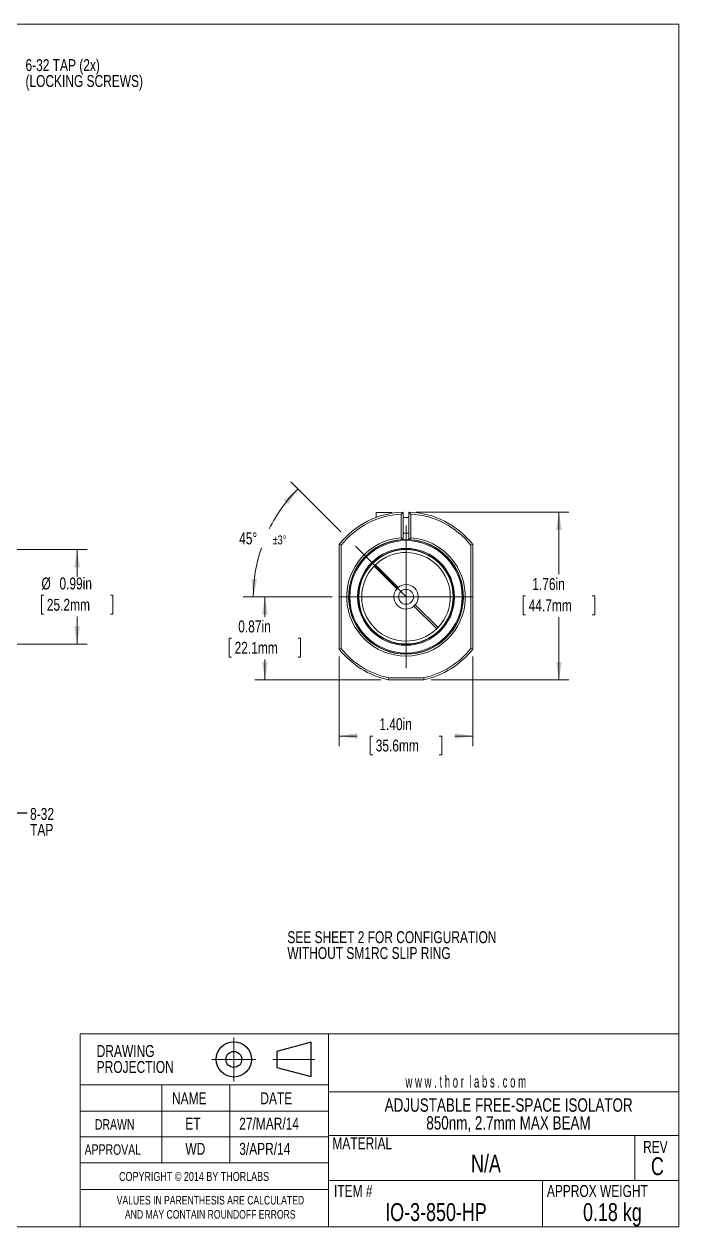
# Model space of a CAD drawing. Header units: inches. Extents: x 0.1 to 10.9, y 0 to 8.5.
# Drawn here: x 6.36 to 10.94, y 0.04 to 8.45 of the extents above; entities that cross this region are included whole.
import ezdxf

# ---------------------------------------------------------------- set-up
doc = ezdxf.new("R2010")
doc.units = ezdxf.units.IN
doc.header["$MEASUREMENT"] = 0
doc.header["$PDSIZE"] = -1
doc.linetypes.add('CENTERX2', pattern=[0.8, 0.5, -0.1, 0.1, -0.1])
doc.styles.add('SLDTEXTSTYLE0', font='TXT', dxfattribs={"width": 0.75})
doc.styles.add('SLDTEXTSTYLE1', font='TXT', dxfattribs={"width": 0.6})
doc.dimstyles.new('SLDDIMSTYLE0', dxfattribs={"dimtxt": 0.083333, "dimasz": 0.125, "dimexe": 0, "dimexo": 0.0625, "dimgap": 0.020833, "dimtad": 0, "dimtih": 1, "dimtoh": 1, "dimlfac": 1.5, "dimrnd": 1e-09, "dimzin": 4, "dimdsep": 46, "dimtxsty": 'SLDTEXTSTYLE0', "dimsah": 1, "dimcen": 0.09, "dimadec": 0, "dimazin": 1, "dimtfac": 1, "dimtofl": 0, "dimtmove": 0, "dimatfit": 3, "dimfxl": 1, "dimfrac": 2, "dimtolj": 1, "dimtzin": 12, "dimarcsym": 0})
doc.dimstyles.new('SLDDIMSTYLE2', dxfattribs={"dimtxt": 0.083333, "dimasz": 0.125, "dimexe": 0, "dimexo": 0.0625, "dimgap": 0.020833, "dimtad": 0, "dimtih": 1, "dimtoh": 1, "dimlfac": 1.5, "dimrnd": 1e-09, "dimzin": 12, "dimdsep": 46, "dimtxsty": 'SLDTEXTSTYLE0', "dimsah": 1, "dimcen": 0.09, "dimadec": 0, "dimazin": 3, "dimtfac": 1, "dimtofl": 0, "dimtmove": 0, "dimatfit": 3, "dimfxl": 1, "dimfrac": 2, "dimtolj": 1, "dimtzin": 12, "dimarcsym": 0})
doc.dimstyles.new('SLDDIMSTYLE4', dxfattribs={"dimtxt": 0.083333, "dimasz": 0.125, "dimexe": 0, "dimexo": 0.0625, "dimgap": 0.020833, "dimtad": 0, "dimtih": 1, "dimtoh": 1, "dimdec": 4, "dimlfac": 1.5, "dimzin": 12, "dimdsep": 46, "dimtxsty": 'SLDTEXTSTYLE0', "dimsah": 1, "dimcen": 0.09, "dimadec": 0, "dimazin": 3, "dimtol": 1, "dimtp": 3, "dimtm": 3, "dimtfac": 1, "dimtdec": 0, "dimtofl": 0, "dimtmove": 0, "dimatfit": 3, "dimfxl": 1, "dimfrac": 2, "dimtolj": 1, "dimtzin": 12, "dimarcsym": 0})
doc.dimstyles.new('SLDDIMSTYLE5', dxfattribs={"dimtxt": 0, "dimasz": 0.125, "dimexe": 0, "dimexo": 0.0625, "dimgap": 0, "dimtad": 0, "dimtih": 1, "dimtoh": 1, "dimdec": 0, "dimrnd": 1e-09, "dimzin": 0, "dimdsep": 46, "dimtxsty": 'Standard', "dimsah": 1, "dimcen": 0.09, "dimadec": 0, "dimazin": 0, "dimtfac": 0.125, "dimtdec": 0, "dimtofl": 0, "dimtmove": 0, "dimatfit": 3, "dimfxl": 1, "dimfrac": 2, "dimtolj": 1, "dimtzin": 0, "dimarcsym": 0})

# ---------------------------------------------------------------- blocks, each defined once
blk = doc.blocks.new('Third Angle Projection Block')
at = {"color": 7, "linetype": 'CENTERX2', "lineweight": 0}
for p, q in [((3.995, 0.938), (3.995, 0.554)), ((3.803, 0.746), (4.187, 0.746)), ((4.336, 0.746), (4.703, 0.746))]:
    blk.add_line(p, q, dxfattribs=at)
at = {"color": 7, "linetype": 'Continuous', "lineweight": 30}
for p, q in [((4.67, 0.896), (4.37, 0.815)), ((4.67, 0.596), (4.67, 0.896)), ((4.37, 0.815), (4.37, 0.676)), ((4.37, 0.676), (4.67, 0.596))]:
    blk.add_line(p, q, dxfattribs=at)
for radius in [0.154, 0.0696]:
    blk.add_circle((3.995, 0.746), radius, dxfattribs=at)
at = {"color": 7, "linetype": 'Continuous', "lineweight": 0}
blk.add_point((3.995, 0.746), dxfattribs=at)
blk = doc.blocks.new('SW_NOTE_0')
at = {"color": 0, "linetype": 'Continuous', "lineweight": 0, "char_height": 0.083333, "attachment_point": 1, "style": 'SLDTEXTSTYLE0'}
for s, insert in [('SEE SHEET 2 FOR CONFIGURATION', (0, 0.1074)), ('WITHOUT SM1RC SLIP RING', (0, -0.0037))]:
    blk.add_mtext(s, dxfattribs=dict(at, insert=insert))
blk = doc.blocks.new('SW_NOTE_1')
at = {"color": 0, "linetype": 'Continuous', "lineweight": 0, "char_height": 0.06, "attachment_point": 2, "style": 'SLDTEXTSTYLE0'}
for s, insert in [('VALUES IN PARENTHESIS ARE CALCULATED', (0.7837, 0.0773)), ('AND MAY CONTAIN ROUNDOFF ERRORS', (0.7826, -0.022))]:
    blk.add_mtext(s, dxfattribs=dict(at, insert=insert))
blk = doc.blocks.new('SW_NOTE_2')
at = {"color": 0, "linetype": 'Continuous', "lineweight": 0, "char_height": 0.08333, "attachment_point": 1, "style": 'SLDTEXTSTYLE0'}
for s, insert in [('DRAWING', (0, 0.1074)), ('PROJECTION', (0, -0.0037))]:
    blk.add_mtext(s, dxfattribs=dict(at, insert=insert))
blk = doc.blocks.new('SW_NOTE_4')
at = {"color": 0, "linetype": 'Continuous', "lineweight": 0, "char_height": 0.09375, "attachment_point": 2, "style": 'SLDTEXTSTYLE0'}
for s, insert in [('ADJUSTABLE FREE-SPACE ISOLATOR', (1.0254, 0.1209)), ('850nm, 2.7mm MAX BEAM', (1.024, -0.0041))]:
    blk.add_mtext(s, dxfattribs=dict(at, insert=insert))
blk = doc.blocks.new('_D_3')
at = {"color": 7, "linetype": 'Continuous', "lineweight": 0}
for p, q in [((6.1829, 4.7751), (6.8046, 4.7751)), ((6.7346, 4.7751), (6.7346, 4.5824)), ((6.5016, 4.4544), (6.4847, 4.4544)), ((6.4847, 4.4544), (6.4847, 4.322)), ((6.9676, 4.4544), (6.9845, 4.4544)), ((6.9845, 4.4544), (6.9845, 4.322)), ((6.4847, 4.322), (6.5016, 4.322)), ((6.7346, 4.1124), (6.7346, 4.3051)), ((6.9845, 4.322), (6.9676, 4.322)), ((6.1829, 4.1124), (6.8046, 4.1124))]:
    blk.add_line(p, q, dxfattribs=at)
for points in [[(6.7346, 4.7751), (6.7146, 4.6501), (6.7546, 4.6501)], [(6.7346, 4.1124), (6.7546, 4.2374), (6.7146, 4.2374)]]:
    blk.add_solid(points, dxfattribs=at)
at = {"color": 7, "linetype": 'Continuous', "lineweight": 0, "char_height": 0.08333, "attachment_point": 1, "style": 'SLDTEXTSTYLE0'}
for s, insert in [('%%c', (6.4853, 4.5787, 0.0026)), ('0.99in', (6.611, 4.5787, 0.0026)), ('25.2mm', (6.5228, 4.4294, 0.0026))]:
    blk.add_mtext(s, dxfattribs=dict(at, insert=insert))
blk = doc.blocks.new('_D_7')
at = {"color": 7, "linetype": 'Continuous', "lineweight": 0}
for p, q in [((8.5805, 4.8987), (8.2304, 5.2487)), ((8.5187, 4.4437), (7.897, 4.4437))]:
    blk.add_line(p, q, dxfattribs=at)
for start, end in [(135, 153.5991), (161.29367, 180)]:
    blk.add_arc((9.0354, 4.4437), 1.0684, start, end, dxfattribs=at)
for points in [[(8.2799, 5.1992), (8.1819, 5.1191), (8.2118, 5.0925)], [(7.967, 4.4437), (7.9942, 4.5674), (7.9543, 4.5697)]]:
    blk.add_solid(points, dxfattribs=at)
at = {"color": 7, "linetype": 'Continuous', "lineweight": 0, "attachment_point": 1, "style": 'SLDTEXTSTYLE0'}
for s, insert, char_height in [('45°', (7.8681, 4.8938, 0.0026), 0.08333), ('±3°', (8.1033, 4.8731, 0.0026), 0.0625)]:
    blk.add_mtext(s, dxfattribs=dict(at, insert=insert, char_height=char_height))
blk = doc.blocks.new('_D_8')
at = {"color": 7, "linetype": 'Continuous', "lineweight": 0}
for p, q in [((8.5187, 4.4437), (7.9783, 4.4437)), ((8.0483, 4.4437), (8.0483, 4.3031)), ((7.8153, 4.1537), (7.7984, 4.1537)), ((7.7984, 4.1537), (7.7984, 4.0213)), ((8.2813, 4.1537), (8.2982, 4.1537)), ((8.2982, 4.1537), (8.2982, 4.0213)), ((7.7984, 4.0213), (7.8153, 4.0213)), ((8.0483, 3.8637), (8.0483, 4.0044)), ((8.2982, 4.0213), (8.2813, 4.0213)), ((8.8603, 3.8637), (7.9783, 3.8637))]:
    blk.add_line(p, q, dxfattribs=at)
for points in [[(8.0483, 4.4437), (8.0283, 4.3187), (8.0683, 4.3187)], [(8.0483, 3.8637), (8.0683, 3.9887), (8.0283, 3.9887)]]:
    blk.add_solid(points, dxfattribs=at)
at = {"color": 7, "linetype": 'Continuous', "lineweight": 0, "char_height": 0.08333, "attachment_point": 1, "style": 'SLDTEXTSTYLE0'}
for s, insert in [('0.87in', (7.8618, 4.2781, 0.0026)), ('22.1mm', (7.8364, 4.1288, 0.0026))]:
    blk.add_mtext(s, dxfattribs=dict(at, insert=insert))
blk = doc.blocks.new('_D_9')
at = {"color": 7, "linetype": 'Continuous', "lineweight": 0}
for p, q in [((8.5687, 4.0273), (8.5687, 3.4)), ((9.502, 4.0273), (9.502, 3.4)), ((8.5687, 3.47), (8.6945, 3.47)), ((8.8024, 3.47), (8.7855, 3.47)), ((8.7855, 3.47), (8.7855, 3.3376)), ((9.2684, 3.47), (9.2853, 3.47)), ((9.2853, 3.47), (9.2853, 3.3376)), ((9.502, 3.47), (9.3763, 3.47)), ((8.7855, 3.3376), (8.8024, 3.3376)), ((9.2853, 3.3376), (9.2684, 3.3376))]:
    blk.add_line(p, q, dxfattribs=at)
for points in [[(8.5687, 3.47), (8.6937, 3.45), (8.6937, 3.49)], [(9.502, 3.47), (9.377, 3.49), (9.377, 3.45)]]:
    blk.add_solid(points, dxfattribs=at)
at = {"color": 7, "linetype": 'Continuous', "lineweight": 0, "char_height": 0.08333, "attachment_point": 1, "style": 'SLDTEXTSTYLE0'}
for s, insert in [('1.40in', (8.8489, 3.5944, -0.8507)), ('35.6mm', (8.8235, 3.4451, -0.8507))]:
    blk.add_mtext(s, dxfattribs=dict(at, insert=insert))
blk = doc.blocks.new('_D_10')
at = {"color": 7, "linetype": 'Continuous', "lineweight": 0}
for p, q in [((9.1062, 5.0367), (10.1751, 5.0367)), ((10.1051, 5.0367), (10.1051, 4.5995)), ((9.8721, 4.4502), (9.8552, 4.4502)), ((9.8552, 4.4502), (9.8552, 4.3178)), ((10.3381, 4.4502), (10.355, 4.4502)), ((10.355, 4.4502), (10.355, 4.3178)), ((9.8552, 4.3178), (9.8721, 4.3178)), ((10.1051, 3.8637), (10.1051, 4.3009)), ((10.355, 4.3178), (10.3381, 4.3178)), ((9.2105, 3.8637), (10.1751, 3.8637))]:
    blk.add_line(p, q, dxfattribs=at)
for points in [[(10.1051, 5.0367), (10.0851, 4.9117), (10.1251, 4.9117)], [(10.1051, 3.8637), (10.1251, 3.9887), (10.0851, 3.9887)]]:
    blk.add_solid(points, dxfattribs=at)
at = {"color": 7, "linetype": 'Continuous', "lineweight": 0, "char_height": 0.08333, "attachment_point": 1, "style": 'SLDTEXTSTYLE0'}
for s, insert in [('1.76in', (9.9186, 4.5746, -0.8507)), ('44.7mm', (9.8932, 4.4252, -0.8507))]:
    blk.add_mtext(s, dxfattribs=dict(at, insert=insert))
blk = doc.blocks.new('SW_NOTE_5')
at = {"color": 0, "linetype": 'Continuous', "lineweight": 0, "char_height": 0.083333, "attachment_point": 1, "style": 'SLDTEXTSTYLE0'}
for s, insert in [('6-32 TAP (2x)', (0.0244, 0.0394)), ('(LOCKING SCREWS)', (0.0244, -0.0718))]:
    blk.add_mtext(s, dxfattribs=dict(at, insert=insert))
blk = doc.blocks.new('SW_NOTE_7')
at = {"color": 0, "linetype": 'Continuous', "lineweight": 0, "char_height": 0.08333, "attachment_point": 1, "style": 'SLDTEXTSTYLE0'}
for s, insert in [('8-32', (0.0201, 0.0345)), ('TAP', (0.0201, -0.0766))]:
    blk.add_mtext(s, dxfattribs=dict(at, insert=insert))

msp = doc.modelspace()

# ---------------------------------------------------------------- linework, layer by layer
at = {"color": 7, "linetype": 'Continuous', "lineweight": 0}
for p, q in [((0.062179, 8.450606), (10.944457, 8.450606)), ((10.944457, 0.035558), (10.944457, 8.450606)), ((8.935378, 5.033749), (8.826044, 5.033749)), ((8.826044, 4.998928), (8.826044, 5.033749)), ((8.935378, 5.028595), (8.935378, 5.033749)), ((9.001211, 5.022742), (9.014544, 5.036716)), ((9.001211, 4.85734), (9.001211, 5.022742)), ((9.014544, 5.036716), (9.014544, 4.844875)), ((9.056211, 4.998416), (9.014544, 4.998416)), ((9.069544, 5.022742), (9.056211, 5.036716)), ((9.056211, 4.844875), (9.056211, 5.036716)), ((9.069544, 5.022742), (9.069544, 4.85734)), ((9.014544, 4.889082), (9.056211, 4.889082)), ((8.568711, 4.810173), (8.582044, 4.805535)), ((8.568711, 4.077325), (8.568711, 4.810173)), ((8.582044, 4.805535), (8.582044, 4.081963)), ((9.001211, 4.85734), (9.014544, 4.844875)), ((9.069544, 4.85734), (9.056211, 4.844875)), ((9.488711, 4.805535), (9.502044, 4.810173)), ((9.488711, 4.081963), (9.488711, 4.805535)), ((9.502044, 4.810173), (9.502044, 4.077325)), ((9.061139, 4.775082), (9.009616, 4.775082)), ((8.81146, 4.658238), (8.811511, 4.658187)), ((8.811511, 4.658187), (8.970272, 4.499427)), ((8.820939, 4.667615), (8.820888, 4.667666)), ((8.9797, 4.508855), (8.820939, 4.667615)), ((8.971399, 4.4983), (8.970272, 4.499427)), ((8.9797, 4.508855), (8.980827, 4.507728)), ((9.091055, 4.378643), (9.089928, 4.37977)), ((9.091055, 4.378643), (9.249816, 4.219883)), ((9.099356, 4.389198), (9.100483, 4.388071)), ((9.259244, 4.229311), (9.100483, 4.388071)), ((9.249816, 4.219883), (9.249867, 4.219832)), ((9.259295, 4.22926), (9.259244, 4.229311)), ((8.568711, 4.077325), (8.582044, 4.081963)), ((9.502044, 4.077325), (9.488711, 4.081963)), ((8.9103, 3.863749), (8.911729, 3.877082)), ((8.911729, 3.877082), (9.159026, 3.877082)), ((9.160455, 3.863749), (9.159026, 3.877082)), ((9.160455, 3.863749), (8.9103, 3.863749)), ((10.944457, 1.38738), (10.944457, 1.969808)), ((6.757195, 0.297745), (6.757195, 1.38738)), ((6.757195, 1.38738), (8.49381, 1.38738)), ((8.49381, 1.38738), (8.49381, 0.035558)), ((8.49381, 1.38738), (10.944457, 1.38738)), ((6.757195, 0.48409), (6.757195, 1.030163)), ((6.757195, 0.035558), (6.757195, 1.030163)), ((8.49381, 1.030163), (6.757195, 1.030163)), ((7.328103, 1.030163), (7.328103, 0.48409)), ((7.803724, 1.030163), (7.803724, 0.48409)), ((8.49381, 0.980029), (10.944457, 0.980029)), ((8.49381, 0.845961), (6.757195, 0.845961)), ((8.49381, 0.675609), (10.944457, 0.675609)), ((10.63655, 0.675609), (10.63655, 0.359879)), ((8.49381, 0.666208), (6.757195, 0.666208)), ((8.49381, 0.48409), (6.757195, 0.48409)), ((6.757195, 0.48409), (6.757195, 0.297745)), ((8.49381, 0.359879), (10.944457, 0.359879)), ((9.99012, 0.359879), (9.99012, 0.035558)), ((6.757195, 0.297745), (8.49381, 0.297745)), ((10.944457, 0.035558), (0.062179, 0.035558))]:
    msp.add_line(p, q, dxfattribs=at)
at = {"color": 7, "linetype": 'CENTERX2', "lineweight": 0}
for q in [(9.035378, 5.033749), (8.615827, 4.863299), (8.568711, 4.443749), (9.035378, 3.863749), (9.502044, 4.443749)]:
    msp.add_line((9.035378, 4.443749), q, dxfattribs=at)
at = {"color": 7, "linetype": 'Continuous', "lineweight": 0}
for radius in [0.4, 0.393333, 0.339, 0.332333, 0.331333, 0.33, 0.052333]:
    msp.add_circle((9.035378, 4.443749), radius, dxfattribs=at)
for radius, start, end in [(0.593333, 92.0122036, 141.8611872), (0.58, 93.3771375, 141.4081489), (0.593333, 38.1388128, 87.9877964), (0.58, 38.5918511, 86.6228625), (0.415, 94.7224676, 85.2775324), (0.401667, 92.9731069, 87.0268931), (0.31, 316.2322623, 133.7677377), (0.31, 136.2322623, 313.7677377), (0.085667, 139.4633283, 310.5366717), (0.084078, 130.4521421, 139.5478579), (0.085667, 319.4633283, 130.5366717), (0.084078, 310.4521421, 319.5478579), (0.593333, 218.1388128, 257.8304567), (0.58, 218.5918511, 257.6908373), (0.58, 282.3091627, 321.4081489), (0.593333, 282.1695433, 321.8611872)]:
    msp.add_arc((9.035378, 4.443749), radius, start, end, dxfattribs=at)
for points, knots in [([(8.820888, 4.667666), (8.820498, 4.667276), (8.817356, 4.664133), (8.814213, 4.66099), (8.81146, 4.658238)], [0, 0, 0, 0, 0.12426227, 1, 1, 1, 1]), ([(9.249867, 4.219832), (9.252619, 4.222584), (9.255762, 4.225727), (9.258904, 4.228869), (9.259295, 4.22926)], [0, 0, 0, 0, 0.87573773, 1, 1, 1, 1])]:
    msp.add_open_spline(points, degree=3, knots=knots, dxfattribs=at)

# ---------------------------------------------------------------- block references
for name, p in [('SW_NOTE_5', (6.349311, 8.165646)), ('SW_NOTE_7', (6.385764, 2.931925)), ('SW_NOTE_0', (8.205365, 1.996916)), ('SW_NOTE_2', (6.871983, 1.200139)), ('SW_NOTE_4', (8.728102, 0.814421)), ('SW_NOTE_1', (6.883583, 0.175427))]:
    msp.add_blockref(name, p, dxfattribs=at)
at = {"color": 7, "linetype": 'Continuous', "xscale": 0.8, "yscale": 0.8, "zscale": 0.8}
msp.add_blockref('Third Angle Projection Block', (4.634891, 0.610875), dxfattribs=at)

# ---------------------------------------------------------------- texts
at = {"color": 7, "linetype": 'Continuous', "lineweight": 0}
for s, insert, char_height, attachment_point, style in [('w w w . t h o r  l a b s . c o m', (9.03161, 1.094321), 0.08333333, 1, 'SLDTEXTSTYLE1'), ('NAME', (7.398715, 0.97725), 0.0833333, 1, 'SLDTEXTSTYLE0'), ('DATE', (8.016319, 0.97725), 0.0833333, 1, 'SLDTEXTSTYLE0'), ('DRAWN', (6.859486, 0.789549), 0.0729167, 1, 'SLDTEXTSTYLE0'), ('ET', (7.491963, 0.79991), 0.0833333, 1, 'SLDTEXTSTYLE0'), ('27/MAR/14', (7.86875, 0.79991), 0.0833333, 1, 'SLDTEXTSTYLE0'), ('APPROVAL', (6.787245, 0.613335), 0.0729167, 1, 'SLDTEXTSTYLE0'), ('WD', (7.491963, 0.623696), 0.0833333, 1, 'SLDTEXTSTYLE0'), ('3/APR/14', (7.86875, 0.623696), 0.0833333, 1, 'SLDTEXTSTYLE0'), ('MATERIAL', (8.520472, 0.662375), 0.0833333, 1, 'SLDTEXTSTYLE0'), ('REV', (10.693614, 0.637333), 0.0833333, 1, 'SLDTEXTSTYLE0'), ('N/A', (9.594595, 0.541472), 0.125, 2, 'SLDTEXTSTYLE0'), ('C', (10.793701, 0.522718), 0.125, 2, 'SLDTEXTSTYLE0'), ('COPYRIGHT © 2014 BY THORLABS', (7.028126, 0.420003), 0.0625, 1, 'SLDTEXTSTYLE0'), ('ITEM #', (8.531512, 0.32872), 0.0833333, 1, 'SLDTEXTSTYLE0'), ('APPROX WEIGHT', (10.020937, 0.32872), 0.08333333, 1, 'SLDTEXTSTYLE0'), ('IO-3-850-HP', (9.245099, 0.201994), 0.125, 2, 'SLDTEXTSTYLE0'), ('0.18 kg', (10.479049, 0.201994), 0.125, 2, 'SLDTEXTSTYLE0')]:
    msp.add_mtext(s, dxfattribs=dict(at, insert=insert, char_height=char_height, attachment_point=attachment_point, style=style))

# ---------------------------------------------------------------- dimensions: what is measured, and where the dimension line sits
dim = msp.add_angular_dim_2l(base=(8.167759, 5.067206), line1=((8.615827, 4.863299), (9.035378, 4.443749)), line2=((8.568711, 4.443749), (9.035378, 4.443749)), dimstyle='SLDDIMSTYLE4', dxfattribs=at)
dim.commit()
dim.dimension.update_dxf_attribs({"geometry": '_D_7', "text_midpoint": (8.048313, 4.852605), "dimtype": 162})
for base, p1, p2, picture, middle in [((10.105131, 3.863749), (9.056211, 5.036716), (9.160455, 3.863749), '_D_10', (10.105131, 4.450233)), ((8.048313, 3.863749), (8.568711, 4.443749), (8.9103, 3.863749), '_D_8', (8.048313, 4.153749))]:
    dim = msp.add_linear_dim(base=base, p1=p1, p2=p2, angle=90, dimstyle='SLDDIMSTYLE2', dxfattribs=at)
    dim.commit()
    dim.dimension.update_dxf_attribs({"geometry": picture, "text_midpoint": middle, "dimtype": 160})
dim = msp.add_linear_dim(base=(6.734645, 4.112416), p1=(6.132898, 4.775082), p2=(6.132898, 4.112416), angle=90, text='%%c<>', dimstyle='SLDDIMSTYLE2', dxfattribs=at)
dim.commit()
dim.dimension.update_dxf_attribs({"geometry": '_D_3', "text_midpoint": (6.734645, 4.443749), "dimtype": 160})
dim = msp.add_linear_dim(base=(9.502044, 3.470048), p1=(8.568711, 4.077325), p2=(9.502044, 4.077325), dimstyle='SLDDIMSTYLE0', dxfattribs=at)
dim.commit()
dim.dimension.update_dxf_attribs({"geometry": '_D_9', "text_midpoint": (9.035378, 3.470048), "dimtype": 160})

# ---------------------------------------------------------------- leaders
msp.add_leader([(4.922491, 2.150536), (5.343381, 2.931925), (6.385764, 2.931925)], dimstyle='SLDDIMSTYLE5', dxfattribs=at)

doc.saveas('drawing.dxf')
